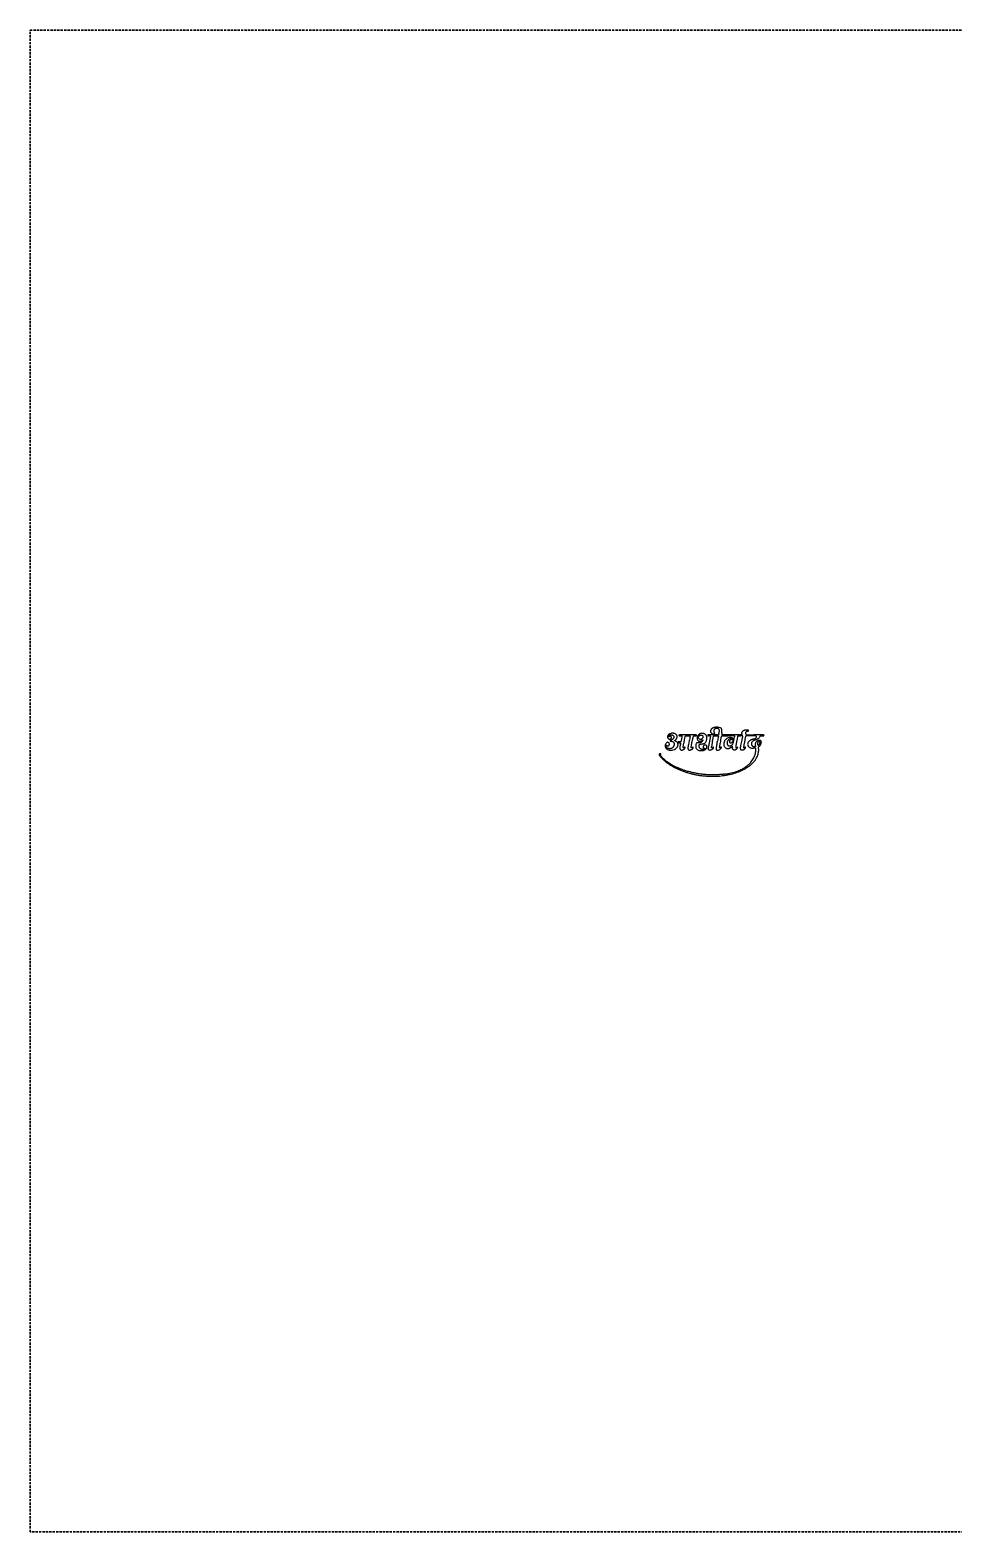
# Model space of a CAD drawing. Header units: millimetres. Extents: x 35877 to 3066687, y -650199 to -40525.
# Drawn here: x 144434.8 to 144638.4, y -179890.9 to -179560.1 of the extents above; entities that cross this region are included whole.
import ezdxf

# ---------------------------------------------------------------- set-up
doc = ezdxf.new("R2010")
doc.units = ezdxf.units.MM
doc.header["$MEASUREMENT"] = 0
doc.linetypes.add('DASHED', pattern=[0.75, 0.5, -0.25])
doc.layers.add('furniture dimensions', color=1, linetype='DASHED', lineweight=0)

msp = doc.modelspace()

# ---------------------------------------------------------------- linework, layer by layer
at = {"transparency": 33554687}
for p, q in [((144585.3549, -179716.0431), (144585.4561, -179715.5458)), ((144586.5587, -179715.3238), (144585.3678, -179715.3334)), ((144585.4561, -179715.5458), (144586.0005, -179715.5458)), ((144586.0005, -179715.5458), (144586.5449, -179715.5458)), ((144586.5449, -179715.5458), (144586.5285, -179715.6183)), ((144586.593, -179715.2175), (144586.5587, -179715.3238)), ((144587.2364, -179715.602), (144587.286, -179715.5555)), ((144587.286, -179715.5555), (144588.6942, -179715.5494)), ((144591.7456, -179715.3334), (144589.5384, -179715.3337)), ((144590.7981, -179715.593), (144590.816, -179715.5458)), ((144590.816, -179715.5458), (144591.3489, -179715.5458)), ((144591.6931, -179715.2439), (144591.7456, -179715.3334)), ((144593.0233, -179714.5295), (144593.1344, -179714.541)), ((144593.1344, -179714.541), (144593.1344, -179714.4276)), ((144595.7028, -179715.6283), (144595.7234, -179715.5466)), ((144595.7234, -179715.5466), (144596.1216, -179715.5414)), ((144596.1216, -179715.5414), (144596.5197, -179715.5362)), ((144596.5197, -179715.5362), (144596.5445, -179715.4647)), ((144573.8269, -179719.5298), (144573.7389, -179719.5076)), ((144573.818, -179719.622), (144573.8269, -179719.5298)), ((144585.0137, -179718.1819), (144585.0162, -179717.9791)), ((144585.0973, -179718.1879), (144585.0137, -179718.1819)), ((144586.7228, -179718.2159), (144586.7232, -179718.1024)), ((144586.8095, -179718.2061), (144586.7228, -179718.2159)), ((144593.6155, -179718.1772), (144593.8006, -179718.2399)), ((144593.8006, -179718.2399), (144594.2641, -179718.2413)), ((144594.6646, -179717.9463), (144594.4602, -179717.9359)), ((144594.6478, -179717.7455), (144594.6646, -179717.9463)), ((144587.138, -179724.072), (144586.7228, -179724.0876)), ((144587.3858, -179724.0485), (144587.138, -179724.072))]:
    msp.add_line(p, q, dxfattribs=at)
at = {"linetype": 'Continuous', "transparency": 33554687}
msp.add_line((144589.8916, -179718.6941), (144589.5425, -179718.4349), dxfattribs=at)
at = {"transparency": 33554687}
for points in [[(144576.1414, -179715.0056, 0.043859), (144575.8643, -179715.0897, 0.051703), (144575.622, -179715.2177, 0.058426), (144575.4392, -179715.3735, 0.108122), (144575.3405, -179715.5408, 0.061138), (144575.2994, -179715.7484, 0.087182), (144575.3183, -179715.935, 0.097584), (144575.3962, -179716.0888, 0.097339), (144575.5267, -179716.2016, 0.067265), (144575.6717, -179716.2603, 0.079761), (144575.8186, -179716.2737, 0.085565), (144575.9541, -179716.2407, 0.093625), (144576.0659, -179716.1648, 0.09954), (144576.1332, -179716.0642, 0.090008), (144576.1595, -179715.9418, 0.093227), (144576.1408, -179715.8216, 0.117473), (144576.0799, -179715.7274, 0.033862), (144576.0429, -179715.6965, 0.084561), (144576.0114, -179715.681, 0.064706), (144575.9718, -179715.6745, 0.013953), (144575.902, -179715.6742, 0.025158), (144575.8481, -179715.6783, 0.014872), (144575.7842, -179715.6882, 0.01486), (144575.7209, -179715.7019, 0.0246), (144575.6686, -179715.7177, -0.003451), (144575.6239, -179715.7332, -0.004949), (144575.5841, -179715.7464, -0.00275), (144575.5504, -179715.7569, -0.074457), (144575.5411, -179715.7583, -0.459081), (144575.5289, -179715.744, -0.012844), (144575.545, -179715.6537, -0.021077), (144575.5677, -179715.5626, -0.060928), (144575.5935, -179715.503, -0.054786), (144575.6361, -179715.4456, -0.061963), (144575.6887, -179715.4015, -0.054751), (144575.7559, -179715.3677, -0.03118), (144575.843, -179715.3414, -0.056056), (144576.0835, -179715.3126, -0.070213), (144576.306, -179715.3424, -0.077708), (144576.4934, -179715.428, -0.093936), (144576.6319, -179715.5625, -0.02658), (144576.6643, -179715.6144, -0.064741), (144576.6809, -179715.6562, -0.050576), (144576.6884, -179715.7068, -0.011398), (144576.6903, -179715.7937, -0.046606), (144576.678, -179715.9257, -0.060288), (144576.6413, -179716.0416, -0.052632), (144576.5735, -179716.1567, -0.026075), (144576.4655, -179716.2877, -0.027437), (144576.3719, -179716.3792, -0.042828), (144576.2811, -179716.446, -0.042386), (144576.1795, -179716.4967, -0.026197), (144576.053, -179716.5395, 0.014133), (144575.9757, -179716.5636, 0.044136), (144575.9259, -179716.5858, 0.058237), (144575.8887, -179716.6125, 0.041864), (144575.8539, -179716.6501, 0.30681), (144575.8516, -179716.6824, 0.176401), (144575.8828, -179716.7084, 0.048098), (144575.9684, -179716.7301, 0.00717), (144576.1447, -179716.7548, -0.018926), (144576.3381, -179716.7865, -0.050436), (144576.4716, -179716.8279, -0.069076), (144576.5679, -179716.8856, -0.07274), (144576.6429, -179716.9665, -0.033129), (144576.6998, -179717.0622, -0.048378), (144576.7356, -179717.1535, -0.045211), (144576.7546, -179717.2544, -0.024673), (144576.7605, -179717.3805, -0.037807), (144576.7471, -179717.5518, -0.04546), (144576.708, -179717.7085, -0.0426), (144576.6387, -179717.8634, -0.027569), (144576.5341, -179718.0299, -0.042948), (144576.45, -179718.1294, -0.044307), (144576.351, -179718.2119, -0.041243), (144576.2325, -179718.2803, -0.029322), (144576.0902, -179718.3375, -0.015626), (144575.9969, -179718.3656, -0.036943), (144575.9256, -179718.3791, -0.029232), (144575.8438, -179718.3837, -0.006805), (144575.7061, -179718.3814, -0.006686), (144575.5742, -179718.3756, -0.02776), (144575.4951, -179718.3666, -0.039999), (144575.4326, -179718.3508, -0.026859), (144575.3641, -179718.3233, -0.040269), (144575.2593, -179718.2638, -0.040465), (144575.1655, -179718.1884, -0.043055), (144575.0913, -179718.1048, -0.068172), (144575.045, -179718.0211, -0.054768), (144575.0232, -179717.9385, -0.024569), (144575.0119, -179717.8267, -0.02458), (144575.0117, -179717.7141, -0.054016), (144575.025, -179717.6292), (144575.0387, -179717.5786), (144575.131, -179717.6709, 0.068653), (144575.2328, -179717.748, 0.106359), (144575.3377, -179717.7804, 0.101607), (144575.4501, -179717.7674, 0.058442), (144575.5743, -179717.7098, 0.170597), (144575.686, -179717.5721, 0.108981), (144575.7123, -179717.3656, 0.103306), (144575.6489, -179717.158, 0.139196), (144575.5116, -179717.0189, 0.147793), (144575.3386, -179716.9799, 0.106555), (144575.1475, -179717.0357, 0.088008), (144574.9666, -179717.1795, 0.066598), (144574.8251, -179717.3906, 0.124081), (144574.751, -179717.7371, 0.105755), (144574.8426, -179718.1003, 0.09794), (144575.0842, -179718.4162, 0.090873), (144575.4339, -179718.6263, 0.032504), (144575.5658, -179718.6664, 0.01622), (144575.7371, -179718.7007, 0.016134), (144575.9151, -179718.7245, 0.025161), (144576.0696, -179718.7323, 0.071796), (144576.5745, -179718.6594, 0.073599), (144577.0336, -179718.4469, 0.078778), (144577.3856, -179718.1268, 0.104266), (144577.5806, -179717.7412, 0.055236), (144577.6081, -179717.5586, 0.046685), (144577.5976, -179717.3635, 0.047071), (144577.5514, -179717.1755, 0.058882), (144577.4728, -179717.0141, 0.036352), (144577.4031, -179716.921, 0.047393), (144577.326, -179716.8477, 0.037017), (144577.2223, -179716.7781, 0.013161), (144577.0648, -179716.6939), (144576.8526, -179716.5874), (144576.9453, -179716.5141, 0.028344), (144577.1064, -179716.3712, 0.032402), (144577.2427, -179716.2169, 0.035321), (144577.346, -179716.062, 0.058735), (144577.4071, -179715.9176, 0.047802), (144577.4285, -179715.8045, 0.039089), (144577.4302, -179715.6814, 0.039841), (144577.413, -179715.5625, 0.057335), (144577.3777, -179715.4622, 0.067542), (144577.29, -179715.3305, 0.047975), (144577.1602, -179715.209, 0.044742), (144576.999, -179715.1064, 0.041075), (144576.8175, -179715.0306, 0.058829), (144576.7038, -179715.008, 0.010363), (144576.4859, -179714.9954, 0.010873), (144576.2672, -179714.9921, 0.050188)], [(144578.0035, -179715.3546, 0.005281), (144577.8669, -179715.3703, 0.039592), (144577.8031, -179715.3835, 0.115186), (144577.7735, -179715.4002, 0.261565), (144577.7657, -179715.4238, 0.096887), (144577.7717, -179715.4385, 0.030148), (144577.786, -179715.4577, 0.028873), (144577.805, -179715.4777, 0.028165), (144577.8263, -179715.4955, 0.076557), (144577.8685, -179715.518, 0.051871), (144577.9218, -179715.5306, 0.023906), (144578.0078, -179715.5376, 0.003249), (144578.1883, -179715.5423, -0.003958), (144578.3336, -179715.5464, -0.01462), (144578.4251, -179715.5524, -0.014108), (144578.486, -179715.5599, -0.370719), (144578.496, -179715.5715, -0.04678), (144578.4943, -179715.5893, -0.000212), (144578.4591, -179715.7748, -0.001011), (144578.4186, -179715.9857, -0.000638), (144578.3705, -179716.2316, 0.000126), (144578.3224, -179716.4762, 0.000208), (144578.2819, -179716.683, 0.00001), (144578.2454, -179716.8696, 0.045256), (144578.245, -179716.8735, -0.394034), (144578.2431, -179716.8755, -0.002203), (144578.2152, -179716.877, -0.007425), (144578.1824, -179716.8781, -0.004463), (144578.1436, -179716.8785, 0.007501), (144578.0903, -179716.8793, 0.002168), (144578.0081, -179716.8822, 0.00218), (144577.9155, -179716.8863, 0.002324), (144577.8249, -179716.8911), (144577.6076, -179716.9036), (144577.6076, -179716.9586, 0.061305), (144577.6106, -179716.9826, 0.039097), (144577.6196, -179717.0093, 0.038892), (144577.6327, -179717.0345, 0.057234), (144577.6482, -179717.0541, 0.089896), (144577.6804, -179717.0764, 0.077817), (144577.7201, -179717.0875, 0.032246), (144577.7861, -179717.0909, 0.003539), (144577.9378, -179717.0879), (144578.187, -179717.0811), (144578.187, -179717.1321, -0.045516), (144578.1812, -179717.1956, -0.004715), (144578.1526, -179717.343, -0.005331), (144578.1124, -179717.5303, -0.002996), (144578.0597, -179717.7571, 0.022364), (144578.0227, -179717.9499, 0.018953), (144578.0006, -179718.1563, 0.01804), (144577.9945, -179718.341, 0.079074), (144578.0119, -179718.4484, 0.145773), (144578.1124, -179718.5927, 0.110426), (144578.2868, -179718.6776, 0.093412), (144578.5072, -179718.6879, 0.074691), (144578.7354, -179718.6202, 0.04479), (144578.8525, -179718.5521, 0.031285), (144578.9713, -179718.4561, 0.031776), (144579.073, -179718.3502, 0.06285), (144579.1364, -179718.2527, 0.035435), (144579.1648, -179718.1817, 0.021298), (144579.1887, -179718.0941, 0.012776), (144579.2053, -179718.0115, 0.465805), (144579.1943, -179717.9985, 0.141402), (144579.1873, -179718.0005, 0.001732), (144579.1471, -179718.026, 0.004982), (144579.1008, -179718.0563, 0.003219), (144579.0477, -179718.0922, -0.017726), (144578.9151, -179718.1764, -0.106728), (144578.8381, -179718.2018, -0.223383), (144578.7863, -179718.1838, -0.108876), (144578.7471, -179718.124, -0.085126), (144578.7349, -179718.0618, -0.034252), (144578.7388, -179717.975, -0.019226), (144578.759, -179717.843, -0.00397), (144578.8053, -179717.6122, 0.001623), (144578.8513, -179717.3885, 0.001352), (144578.8988, -179717.1504, 0.000894), (144578.9603, -179716.8349, 0.000245), (144579.056, -179716.3376, -0.001007), (144579.1641, -179715.7805, -0.031189), (144579.1997, -179715.6442, -0.143303), (144579.2429, -179715.5815, -0.112977), (144579.3173, -179715.5448, -0.060171), (144579.4066, -179715.5347, -0.001347), (144579.8391, -179715.539, -0.000346), (144580.2992, -179715.5452, -0.410096), (144580.3113, -179715.5574, -0.051959), (144580.3068, -179715.6006, -0.000158), (144580.1917, -179716.1463, -0.001051), (144580.0756, -179716.6898, -0.001364), (144579.9668, -179717.1874, 0.001092), (144579.86, -179717.675, 0.012132), (144579.8224, -179717.8708, 0.025994), (144579.8064, -179718.0117, 0.015081), (144579.8012, -179718.1819, 0.005931), (144579.8027, -179718.3147, 0.028653), (144579.8087, -179718.3899, 0.045409), (144579.8218, -179718.4464, 0.033929), (144579.846, -179718.5057, 0.074629), (144579.9163, -179718.6077, 0.099794), (144580.0076, -179718.6727, 0.092337), (144580.1226, -179718.7004, 0.055712), (144580.263, -179718.6921, 0.048625), (144580.3815, -179718.6596, 0.017793), (144580.5417, -179718.5917, 0.017838), (144580.6969, -179718.5125, 0.047329), (144580.7995, -179718.442, 0.06723), (144580.8815, -179718.3522, 0.073472), (144580.9337, -179718.2465, 0.08506), (144580.9484, -179718.1444, 0.152206), (144580.9212, -179718.0649, 0.022157), (144580.9102, -179718.0513, 0.040498), (144580.9, -179718.0413, 0.05623), (144580.8917, -179718.036, 0.378615), (144580.8874, -179718.0371, 0.014279), (144580.8838, -179718.043, 0.002026), (144580.8766, -179718.0553, 0.002306), (144580.8683, -179718.0699, 0.001963), (144580.8597, -179718.0854, -0.096243), (144580.8255, -179718.1261, -0.059446), (144580.7725, -179718.1596, -0.052443), (144580.7056, -179718.1833, -0.042063), (144580.63, -179718.1948), (144580.5334, -179718.2012), (144580.5273, -179718.1168, -0.045878), (144580.5293, -179718.021, -0.004555), (144580.557, -179717.7927, -0.006228), (144580.5926, -179717.5444, -0.008597), (144580.6312, -179717.3225, -0.003133), (144580.7415, -179716.7657, -0.005408), (144580.8412, -179716.304, -0.006255), (144580.9292, -179715.9382, -0.019658), (144581.0009, -179715.696), (144581.0515, -179715.5468), (144581.3421, -179715.5415), (144581.6328, -179715.5362), (144581.651, -179715.4726, 0.026527), (144581.6572, -179715.4456, 0.041074), (144581.6594, -179715.4218, 0.049469), (144581.6577, -179715.403, 0.153807), (144581.6517, -179715.392, 0.180919), (144581.5754, -179715.3585, 0.006511), (144581.2516, -179715.3448, 0.006654), (144580.7384, -179715.3365, 0.00109), (144579.745, -179715.336, 0.000927), (144579.1258, -179715.3381, 0.001343), (144578.5788, -179715.3425, 0.000676), (144578.1146, -179715.3481, 0.022554)], [(144582.6609, -179715.0337, 0.042066), (144582.5179, -179715.0778, 0.028451), (144582.3634, -179715.1506, 0.028592), (144582.2196, -179715.2396, 0.04545), (144582.1092, -179715.3331, 0.085958), (144581.901, -179715.6334, 0.088204), (144581.8083, -179715.9836, 0.095794), (144581.8449, -179716.3199, 0.125753), (144582.0056, -179716.5824, 0.051514), (144582.101, -179716.6577, 0.057982), (144582.2061, -179716.7084, 0.055896), (144582.3234, -179716.7349, 0.042862), (144582.4549, -179716.7381, 0.03307), (144582.5837, -179716.7216, 0.052013), (144582.6901, -179716.689, 0.044678), (144582.7984, -179716.6312, 0.017998), (144582.9353, -179716.5343, -0.002538), (144583.0391, -179716.456, -0.052935), (144583.0725, -179716.4361, -0.466483), (144583.0843, -179716.4417, -0.121616), (144583.0846, -179716.4658, -0.049567), (144583.0518, -179716.5621, -0.020004), (144582.9892, -179716.6862, -0.020088), (144582.9164, -179716.8056, -0.045924), (144582.8502, -179716.8876, -0.042921), (144582.7702, -179716.9569, -0.037321), (144582.6758, -179717.0152, -0.035825), (144582.5698, -179717.061, -0.032691), (144582.4551, -179717.0927, -0.048217), (144582.3443, -179717.1048, -0.007772), (144582.1269, -179717.1041, -0.008946), (144581.9059, -179717.0959, -0.027736), (144581.7577, -179717.0795, 0.027884), (144581.7144, -179717.0748, 0.167718), (144581.693, -179717.0809, 0.130946), (144581.6771, -179717.0998, 0.014573), (144581.6545, -179717.1518, 0.029836), (144581.5672, -179717.414, 0.032323), (144581.5144, -179717.6779, 0.035019), (144581.4993, -179717.9193, 0.066313), (144581.5265, -179718.1119, 0.063528), (144581.6209, -179718.3358, 0.07021), (144581.7661, -179718.5204, 0.066937), (144581.9631, -179718.6643, 0.05063), (144582.2104, -179718.7676, 0.018005), (144582.3067, -179718.7931, 0.028162), (144582.3913, -179718.8073, 0.02068), (144582.4937, -179718.8143, 0.005467), (144582.6577, -179718.817, 0.00951), (144582.8526, -179718.8143, 0.026936), (144582.9881, -179718.8026, 0.028787), (144583.1165, -179718.7768, 0.012202), (144583.2853, -179718.7283, 0.03773), (144583.4927, -179718.6456, 0.041356), (144583.6787, -179718.5346, 0.04468), (144583.8296, -179718.405, 0.068282), (144583.9319, -179718.2663, 0.08771), (144583.9847, -179718.109, 0.083041), (144583.9819, -179717.94, 0.084457), (144583.9246, -179717.7836, 0.095422), (144583.8205, -179717.6624, 0.087392), (144583.7379, -179717.6176, 0.055512), (144583.6307, -179717.5946, 0.0534), (144583.5159, -179717.5953, 0.063038), (144583.4104, -179717.621, 0.071252), (144583.3329, -179717.6641, 0.043546), (144583.2552, -179717.7345, 0.043523), (144583.1908, -179717.8174, 0.070694), (144583.1535, -179717.8982, 0.047434), (144583.1385, -179717.974, 0.019265), (144583.1318, -179718.0793, 0.014748), (144583.1323, -179718.1813, 0.139442), (144583.1456, -179718.2225, 0.11772), (144583.18, -179718.2544, 0.054047), (144583.2365, -179718.2786, 0.039981), (144583.3154, -179718.296, 0.018433), (144583.4202, -179718.3066), (144583.5841, -179718.3171), (144583.4822, -179718.3917, -0.026206), (144583.4333, -179718.4238, -0.013846), (144583.3695, -179718.4586, -0.013741), (144583.3022, -179718.4907, -0.020624), (144583.2416, -179718.5146, -0.015797), (144583.162, -179718.5395, -0.034263), (144583.0994, -179718.5524, -0.033035), (144583.0341, -179718.5569, -0.013713), (144582.9457, -179718.5546, -0.038548), (144582.8105, -179718.537, -0.052772), (144582.6938, -179718.4994, -0.051707), (144582.5858, -179718.4374, -0.035081), (144582.4767, -179718.3466, -0.039579), (144582.3829, -179718.2413, -0.06474), (144582.3237, -179718.1377, -0.063026), (144582.2921, -179718.0203, -0.035471), (144582.2822, -179717.8729, -0.015147), (144582.2849, -179717.7945, -0.009201), (144582.2926, -179717.702, -0.009216), (144582.3036, -179717.6104, -0.016041), (144582.3166, -179717.535), (144582.3503, -179717.3708), (144582.6874, -179717.359, 0.018476), (144582.9994, -179717.3365, 0.043763), (144583.2276, -179717.2912, 0.055696), (144583.4086, -179717.2157, 0.053906), (144583.5707, -179717.1014, 0.076309), (144583.7333, -179716.907, 0.046136), (144583.8647, -179716.6364, 0.043693), (144583.9514, -179716.3264, 0.046662), (144583.9803, -179716.0129, 0.035961), (144583.9645, -179715.7962, 0.053102), (144583.9171, -179715.6116, 0.056896), (144583.8352, -179715.4507, 0.050254), (144583.7161, -179715.3049, 0.045503), (144583.6066, -179715.2137, 0.030799), (144583.4674, -179715.1299, 0.030764), (144583.3187, -179715.0637, 0.044809), (144583.1804, -179715.0258, 0.029376), (144583.0595, -179715.0112, 0.01901), (144582.9185, -179715.008, 0.019059), (144582.7786, -179715.0155, 0.030935)], [(144582.8749, -179715.4017, -0.070621), (144582.9733, -179715.4603, -0.090328), (144583.0422, -179715.54, -0.083564), (144583.082, -179715.644, -0.051762), (144583.0946, -179715.7744, -0.093711), (144583.055, -179715.975, -0.086531), (144582.9445, -179716.1537, -0.086075), (144582.7793, -179716.2852, -0.091361), (144582.5829, -179716.3499, -0.169911), (144582.3541, -179716.3035, -0.154231), (144582.1932, -179716.1228, -0.13549), (144582.1531, -179715.8621, -0.123842), (144582.2499, -179715.6076, -0.092761), (144582.3707, -179715.489, -0.068297), (144582.5396, -179715.4065, -0.069829), (144582.7201, -179715.3739, -0.109211)], [(144595.5755, -179716.8198, -0.165578), (144595.6457, -179716.8778, -0.126809), (144595.6752, -179716.9736, -0.086433), (144595.6587, -179717.1038, -0.042244), (144595.596, -179717.2594, -0.030353), (144595.5311, -179717.3708, -0.010828), (144595.4256, -179717.5218, -0.004165), (144595.312, -179717.6742, -0.234744), (144595.2813, -179717.6895, -0.321391), (144595.2691, -179717.6807, -0.004802), (144595.2401, -179717.5926, -0.012477), (144595.2126, -179717.4978, -0.014928), (144595.1916, -179717.4073, -0.067594), (144595.1854, -179717.309, -0.024239), (144595.2023, -179717.1693, -0.024499), (144595.2331, -179717.0302, -0.057984), (144595.2726, -179716.9318, -0.055252), (144595.3322, -179716.8464, -0.124944), (144595.3967, -179716.8019, -0.124914), (144595.4746, -179716.7937, -0.055211)]]:
    msp.add_lwpolyline(points, format="xyb", close=True, dxfattribs=at)
for centre, radius, start, end in [((144584.1814, -179715.3719), 0.0236, 135.033805, 190.852737), ((144586.0731, -179715.0092), 1.9497, 190.852755, 193.240069), ((144584.1769, -179715.3673), 0.0172, 91.069492, 135.033868), ((144585.8231, -179715.068), 1.6929, 193.240144, 195.965003), ((144595.8133, -180338.662), 623.4205, 91.0376862, 91.0695427), ((144584.2315, -179715.5234), 0.0374, 195.965041, 238.282462), ((144584.221, -179715.5404), 0.0174, 238.282557, 273.810563), ((144584.1536, -179714.5285), 1.0315, 273.810591, 275.713684), ((144584.173, -179714.7232), 0.8358, 275.713604, 278.552121), ((144584.0967, -179714.2155), 1.3493, 278.552095, 280.534938), ((144584.4831, -179716.2935), 0.7643, 95.649508, 100.534952), ((144584.4688, -179716.1484), 0.6186, 89.924139, 95.649546), ((144584.4686, -179716.2808), 0.7509, 84.798913, 89.924197), ((144647.1355, -179730.0646), 63.9995, 167.434334, 168.094151), ((144585.6512, -179777.625), 62.2914, 90.681503, 91.037653), ((144584.3873, -179717.1736), 1.6474, 81.950644, 84.799014), ((144584.1312, -179718.9846), 3.4764, 80.927822, 81.950659), ((144595.6121, -179718.5802), 11.2118, 165.039743, 167.43439), ((144584.3371, -179717.6953), 2.1708, 79.472213, 80.927735), ((144584.1686, -179718.6021), 3.0931, 78.614176, 79.472234), ((144584.772, -179715.6059), 0.0368, 58.282505, 78.61415), ((144584.176, -179715.5244), 0.6256, 345.039799, 348.760031), ((144587.2128, -179714.5316), 2.4308, 177.578083, 180), ((144587.4607, -179714.5316), 2.6787, 179.999974, 182.186314), ((144585.1543, -179714.6196), 0.3706, 182.186299, 191.591046), ((144585.1822, -179714.4457), 0.3984, 168.355221, 177.578068), ((144584.437, -179715.5763), 0.3595, 348.760048, 354.393151), ((144585.0388, -179714.6433), 0.2527, 191.591018, 203.686832), ((144584.7858, -179715.5835), 0.0105, 359.366003, 58.282615), ((144585.1076, -179714.4303), 0.3222, 157.747246, 168.355197), ((144584.4755, -179715.5801), 0.3208, 354.393091, 359.366043), ((144585.5076, -179714.4377), 0.7647, 203.686815, 208.98573), ((144585.9316, -179714.7675), 1.2125, 153.789008, 157.747294), ((144585.418, -179714.4873), 0.6622, 208.985664, 228.281165), ((144585.622, -179714.6151), 0.8675, 145.442224, 153.789048), ((144585.6243, -179714.6166), 0.8703, 137.115354, 145.442265), ((144586.3482, -179836.2349), 120.9055, 90.464597, 90.681404), ((144585.3264, -179714.5901), 0.5245, 228.281105, 251.259845), ((144585.6117, -179714.605), 0.8531, 128.704486, 137.115395), ((144585.5709, -179714.554), 0.7878, 119.77569, 128.704499), ((144585.3206, -179714.6071), 0.5066, 251.259776, 274.704445), ((144585.6491, -179714.6907), 0.9453, 112.356888, 119.775704), ((144586.1264, -179715.8511), 2.2, 108.410799, 112.356943), ((144381.3959, -179674.5503), 208.1368, 348.440789, 348.500835), ((144585.3136, -179714.5223), 0.5916, 274.704372, 295.575031), ((144586.1428, -179715.9005), 2.252, 104.482371, 108.410872), ((144585.9942, -179714.4751), 0.5236, 166.724346, 185.181252), ((144586.3042, -179714.447), 0.8349, 185.181236, 193.357312), ((144585.9427, -179714.4629), 0.4707, 146.733562, 166.724313), ((144585.8541, -179714.5538), 0.3723, 193.357284, 208.309711), ((144585.7726, -179714.5977), 0.2797, 208.309621, 225.949079), ((144585.9976, -179714.4989), 0.5363, 128.177992, 146.733488), ((144585.1095, -179714.0958), 1.0645, 295.575032, 300.33219), ((144585.7852, -179714.5848), 0.2977, 225.948992, 242.782408), ((144585.8813, -179714.8881), 1.2064, 98.214482, 104.482452), ((144585.3792, -179714.5568), 0.5304, 300.332211, 308.34348), ((144585.1292, -179715.8601), 1.1364, 60.742955, 62.782402), ((144586.1791, -179714.7298), 0.8301, 114.800826, 128.177929), ((144585.3035, -179715.549), 0.7797, 58.038216, 60.74291), ((144585.4993, -179714.7086), 0.3368, 308.343472, 317.59309), ((144586.0316, -179715.929), 2.2581, 89.127302, 98.21446), ((144585.2785, -179715.5891), 0.8271, 55.923175, 58.038246), ((144585.7259, -179714.9277), 0.0285, 31.71747, 55.923222), ((144585.7338, -179714.9228), 0.0192, 317.593062, 31.717464), ((144586.333, -179715.0628), 1.1969, 110.75198, 114.800766), ((144586.0398, -179714.289), 0.3694, 101.0315, 110.751969), ((144586.059, -179714.3872), 0.4694, 92.714473, 101.031543), ((144586.1621, -179716.5622), 2.6469, 90.402299, 92.714449), ((144585.9944, -179718.3746), 4.704, 83.878762, 89.127284), ((144586.1647, -179716.9344), 3.0191, 88.33689, 90.402232), ((144586.2406, -179714.321), 0.4046, 79.246067, 88.336886), ((146540.5246, -180127.2366), 1996.8813, 168.1217746, 168.1364423), ((144586.2626, -179714.205), 0.2865, 67.820057, 79.246131), ((144586.0017, -179714.845), 0.9777, 63.238854, 67.820073), ((144901.8287, -179782.5592), 322.3286, 168.065472, 168.121851), ((144586.1857, -179714.4801), 0.5689, 42.10715, 63.238935), ((144798.3611, -179760.69), 216.575, 168.008624, 168.065461), ((144585.9653, -179718.6457), 4.9767, 79.25697, 83.878738), ((144591.8715, -179716.8318), 5.4791, 167.203904, 168.008562), ((144585.7986, -179714.9609), 0.8348, 342.099164, 346.19698), ((144586.3079, -179714.3696), 0.4042, 14.807237, 42.10716), ((144581.6592, -179713.944), 5.0973, 346.196974, 347.272523), ((144581.0453, -179713.8053), 5.7267, 347.272463, 348.363367), ((144581.2017, -179713.8375), 5.567, 348.363361, 349.477641), ((144583.4837, -179714.2614), 3.246, 349.477596, 355.716253), ((144586.0033, -179714.4501), 0.7193, 355.716253, 14.80716), ((144586.8048, -179714.2206), 0.4727, 53.254745, 79.25687), ((144564.4463, -179711.2629), 23.1648, 347.476264, 348.079931), ((144586.9288, -179714.0547), 0.2655, 21.380766, 53.254712), ((144569.5735, -179712.3452), 17.9246, 348.07992, 348.728736), ((144583.7335, -179715.1673), 3.4861, 348.728738, 350.91187), ((144587.3342, -179715.7433), 0.1604, 159.790944, 170.911798), ((144586.2801, -179714.3086), 0.9621, 9.148942, 21.380735), ((144587.4427, -179715.7832), 0.276, 152.383962, 159.790872), ((144587.4402, -179715.7819), 0.2732, 144.950542, 152.38401), ((144587.3382, -179715.7103), 0.1485, 133.219287, 144.95054), ((144585.0131, -179714.5127), 2.2454, 1.463644, 9.148939), ((144647.5042, -179715.7927), 60.2503, 179.1647, 179.438574), ((144588.3577, -179715.2132), 1.1009, 179.438576, 184.283473), ((144575.8195, -179714.7476), 11.442, 359.16463, 1.463718), ((144587.3645, -179715.2875), 0.1049, 184.283362, 206.612114), ((144587.2876, -179715.326), 0.019, 206.61208, 285.073096), ((144587.3248, -179715.464), 0.1239, 90.29029, 105.073151), ((144597.5251, -181727.9564), 2012.6421, 90.2720662, 90.2904009), ((144589.1638, -179967.1456), 251.8115, 90.10796, 90.272055), ((144589.287, -179717.4769), 1.6205, 129.059354, 141.207961), ((144589.1443, -179717.301), 1.394, 115.458687, 129.059385), ((144589.1089, -179717.2266), 1.3116, 101.407845, 115.45862), ((144589.5958, -180196.6219), 481.2882, 90.006841, 90.107911), ((144590.0654, -180033.5774), 318.0309, 90.109296, 90.247035), ((144589.4774, -179717.1149), 1.0274, 118.22795, 132.814292), ((144589.0974, -179717.1696), 1.2534, 86.870508, 101.407775), ((144589.2941, -179716.7733), 0.6397, 97.427775, 118.227973), ((144589.1073, -179716.9873), 1.0709, 70.775091, 86.870463), ((144589.2666, -179716.5627), 0.4274, 71.215953, 97.427786), ((144589.3134, -179716.4253), 0.2822, 35.453255, 71.215905), ((144589.5036, -179739.0661), 23.5191, 89.184346, 90.109324), ((144589.3092, -179716.4084), 0.4578, 40.409448, 70.775111), ((144589.3633, -179716.3624), 0.3868, 6.704761, 40.409464), ((144589.3717, -179748.332), 32.7859, 88.749639, 89.184399), ((144488.2657, -179695.4181), 103.8139, 348.314075, 348.553801), ((143979.0045, -179592.3057), 623.4091, 348.5538096, 348.5927708), ((144590.0868, -179715.5695), 0.0156, 0.000032, 88.749646), ((144589.9268, -179715.5695), 0.1756, 348.592841, 359.99994), ((144605.837, -179719.6584), 15.5787, 167.244767, 168.200914), ((144613.4525, -179721.3823), 23.3869, 166.539683, 167.244878), ((144625.0691, -179724.1626), 35.3316, 166.107003, 166.5397), ((144591.4967, -179715.8587), 0.7474, 159.183194, 166.107), ((144591.3489, -179785.5901), 70.0442, 89.731192, 90.000023), ((144592.3111, -179714.9647), 0.6838, 172.221206, 183.268893), ((144592.3277, -179714.9637), 0.7004, 183.268796, 194.213131), ((144591.9851, -179714.9201), 0.3548, 154.168776, 172.221229), ((144592.0523, -179715.0335), 0.4163, 194.21315, 210.371921), ((144592.0202, -179714.9371), 0.3938, 140.592313, 154.168802), ((144591.6678, -179717.6048), 2.0582, 86.299176, 89.731165), ((144630.7526, -179725.6403), 40.1643, 166.057319, 166.482453), ((144592.4744, -179715.3103), 0.9816, 133.729489, 140.592388), ((144638.0342, -179727.4481), 47.667, 165.72905, 166.05724), ((144592.5476, -179715.3868), 1.0875, 127.104589, 133.729573), ((144591.7784, -179715.896), 0.3459, 76.322183, 86.299093), ((144594.2882, -179716.321), 2.528, 162.946665, 165.729041), ((144591.8565, -179715.5751), 0.0155, 342.946673, 76.322147), ((144592.4119, -179715.2074), 0.8626, 119.222658, 127.104595), ((144592.5017, -179715.3679), 1.0465, 108.144267, 119.222593), ((144592.778, -179716.2111), 1.9338, 101.148325, 108.144258), ((144533.6538, -179702.4591), 60.3595, 346.641035, 346.969683), ((144592.8002, -179716.3238), 2.0487, 94.31085, 101.148332), ((144577.4022, -179712.5836), 15.4548, 346.969686, 347.874726), ((144593.0514, -179714.9345), 0.5551, 173.55875, 189.485809), ((144592.8059, -179714.9068), 0.3081, 148.811904, 173.558727), ((144593.0651, -179714.9322), 0.569, 189.485759, 205.228065), ((144580.5721, -179713.2646), 12.2126, 347.87465, 348.702227), ((144592.8852, -179714.9548), 0.4008, 130.121797, 148.811848), ((144592.2104, -179715.5897), 0.3444, 348.70221, 359.571771), ((144592.8667, -179715.0257), 0.3497, 205.228071, 227.89616), ((144592.587, -179715.5925), 0.0323, 134.367714, 179.571743), ((144592.6008, -179715.6066), 0.0521, 102.730315, 134.367759), ((144592.6677, -179715.9025), 0.3553, 93.796469, 102.730312), ((144592.9509, -179715.0327), 0.5027, 114.351623, 130.121758), ((144592.698, -179715.2124), 0.0981, 227.89616, 266.300986), ((144593.4144, -179727.1555), 11.6331, 93.077775, 93.796491), ((144592.762, -179715.8166), 1.54, 85.84225, 94.310835), ((144593.0014, -179710.5193), 4.8009, 266.301016, 268.645707), ((144592.9662, -179715.0666), 0.5399, 99.159395, 114.351654), ((144593.1928, -179723.034), 7.5057, 90.410459, 93.077801), ((144592.2326, -179723.0992), 8.8418, 84.67108, 85.842195), ((144592.9671, -179715.0721), 0.5455, 84.083111, 99.159452), ((144593.2925, -179698.2026), 17.1211, 268.645788, 269.865947), ((144593.0417, -179714.4247), 0.1296, 60.59764, 84.671028), ((144593.0827, -179714.3519), 0.0462, 8.330745, 60.597609), ((144592.5663, -179714.4276), 0.5681, 359.999978, 8.33078), ((144593.5154, -179768.0749), 52.5477, 89.776062, 90.410439), ((144595.1947, -178884.9909), 830.335, 269.8659817, 269.9409246), ((144593.4629, -179781.4944), 65.9673, 89.270413, 89.77599), ((144594.2653, -179718.484), 2.9519, 84.445413, 89.27038), ((144593.6621, -179713.8236), 2.5176, 285.291743, 287.053668), ((144594.135, -179912.7244), 197.399, 89.6494, 89.94092), ((144593.5495, -179713.4566), 2.9014, 287.053631, 288.637719), ((144593.6486, -179713.7503), 2.5915, 288.637668, 290.22909), ((144594.3503, -179715.6546), 0.562, 290.229049, 295.176115), ((144594.4071, -179717.0264), 1.4874, 77.774466, 84.445477), ((144594.2928, -179715.5322), 0.6972, 295.176138, 307.262581), ((144592.371, -179710.2013), 6.6489, 290.336963, 294.619896), ((144594.3296, -179715.5806), 0.6365, 307.26258, 320.204527), ((144594.6525, -179715.8938), 0.3285, 57.310568, 77.774544), ((144594.4232, -179715.6585), 0.5147, 320.204496, 334.543849), ((144594.7398, -179715.7577), 0.1667, 26.148892, 57.310656), ((144594.6722, -179715.7771), 0.2388, 334.543774, 0.000047), ((144594.7003, -179715.7771), 0.2107, 359.999996, 26.148944), ((144594.5643, -179714.9874), 1.3841, 294.619893, 308.335917), ((144595.1558, -179745.9144), 30.5859, 88.493404, 89.649394), ((144594.9531, -179715.4791), 0.7573, 308.335846, 328.176021), ((144594.8427, -179715.4106), 0.8872, 328.175956, 345.795822), ((144595.4913, -179733.1554), 17.8225, 87.169135, 88.49334), ((144596.3376, -179716.0417), 0.6879, 73.166704, 87.169074), ((144596.5219, -179715.4325), 0.0514, 52.60252, 73.166758), ((144595.6676, -179715.1612), 0.928, 340.913438, 343.601632), ((144596.5429, -179715.4051), 0.0169, 5.424523, 52.602588), ((144596.5075, -179715.4084), 0.0524, 343.601478, 5.42456), ((144573.5149, -179719.6003), 0.0941, 127.065503, 165.910676), ((144573.5628, -179719.6637), 0.1735, 102.485191, 127.065507), ((144573.5941, -179719.8053), 0.3186, 85.120365, 102.485266), ((144573.5583, -179720.2248), 0.7396, 75.866615, 85.120352), ((144584.7696, -179718.335), 0.5152, 175.005784, 192.402359), ((144588.6231, -179718.6717), 4.3834, 171.407175, 175.005742), ((144584.4919, -179718.3961), 0.2309, 192.402335, 221.632108), ((144593.698, -179719.4386), 9.5159, 168.738226, 171.407171), ((144584.6222, -179718.2803), 0.4052, 221.632092, 240.819723), ((144648.4, -179730.3312), 65.2919, 168.094193, 168.738196), ((144584.624, -179718.2771), 0.4088, 240.819731, 273.964924), ((144584.576, -179717.5851), 1.1025, 273.964938, 289.775901), ((144584.5593, -179717.5388), 1.1517, 289.775944, 305.297203), ((144586.9578, -179718.0027), 1.9417, 173.735814, 179.305243), ((144590.9272, -179718.4384), 5.935, 171.314324, 173.735783), ((144593.9127, -179718.8945), 8.9551, 169.31727, 171.314321), ((144585.1213, -179717.8543), 0.3345, 265.885896, 274.306647), ((144604.8546, -179720.9586), 20.09, 168.22569, 169.317281), ((144585.1367, -179718.0581), 0.1301, 274.306652, 291.352274), ((144585.1122, -179717.9956), 0.1972, 291.352296, 304.370089), ((144510.1539, -179701.2188), 76.6462, 348.22568, 348.345313), ((144328.7639, -179663.8046), 261.8546, 348.345355, 348.393254), ((144584.5042, -179717.1066), 1.2743, 304.370126, 307.649971), ((144584.9178, -179718.0451), 0.5314, 305.297231, 332.971022), ((144306.2055, -179659.1716), 284.8838, 348.393331, 348.440772), ((144586.0645, -179719.129), 1.2801, 125.390286, 127.649958), ((144585.8135, -179718.7757), 0.8467, 122.310173, 125.390208), ((144585.8502, -179718.8337), 0.9153, 119.95721, 122.31015), ((144585.1311, -179718.1539), 0.292, 332.971029, 347.481361), ((144585.4066, -179718.0641), 0.027, 90.000036, 119.95712), ((144585.4066, -179718.0579), 0.0208, 4.91075, 89.999977), ((144584.8743, -179718.0969), 0.555, 347.48128, 356.453795), ((144584.9199, -179718.0997), 0.5092, 356.453809, 4.910721), ((144588.1895, -179718.4712), 2.1874, 178.456196, 180.651703), ((144586.2164, -179718.4936), 0.2142, 180.651709, 192.73838), ((144587.9952, -179718.466), 1.9931, 172.381735, 178.456186), ((144586.1109, -179718.5175), 0.106, 192.738346, 211.946916), ((144597.898, -179719.7905), 11.9841, 170.769684, 172.381732), ((144586.2172, -179718.4512), 0.2313, 211.946933, 222.663739), ((144586.3234, -179718.3533), 0.3758, 222.663706, 268.460916), ((144600.2191, -179720.1677), 14.3356, 169.188783, 170.769663), ((144603.2915, -179720.7544), 17.4635, 167.825326, 169.18872), ((144535.7112, -179706.1742), 51.6717, 347.825229, 347.919194), ((144488.473, -179696.0638), 99.9797, 347.919201, 347.976497), ((144489.7954, -179696.3455), 98.6277, 347.976535, 348.03406), ((144541.5671, -179707.3178), 45.706, 348.034129, 348.136344), ((144586.3358, -179717.8928), 0.8365, 268.460861, 293.669459), ((144586.2668, -179717.7352), 1.0085, 293.669367, 316.343811), ((144588.385, -179718.1082), 1.6618, 172.072383, 179.797282), ((144595.7875, -179719.139), 9.1357, 169.885204, 172.072462), ((144600.354, -179719.9537), 13.7743, 168.018303, 169.885187), ((144586.7709, -179717.8643), 0.344, 276.430961, 282.575721), ((144586.7521, -179717.7799), 0.4305, 282.575693, 287.769697), ((144618.6011, -179723.8262), 32.4278, 167.033637, 168.018201), ((144586.7662, -179717.8238), 0.3844, 287.76966, 293.10385), ((144586.8719, -179718.0716), 0.115, 293.103899, 306.205757), ((144596.2569, -179730.8918), 15.7733, 126.109789, 126.205817), ((144616.9828, -179759.3038), 50.9416, 126.069785, 126.109892), ((144619.4708, -179762.7193), 55.1671, 126.030195, 126.069843), ((144586.5157, -179717.9728), 0.6644, 316.343767, 347.336785), ((144552.8615, -179708.6896), 35.0319, 347.03355, 347.476331), ((144610.0064, -179749.707), 39.0769, 125.978963, 126.0303), ((144587.2697, -179718.3885), 0.3754, 120.928821, 125.978971), ((144587.2573, -179718.3679), 0.3513, 115.62133, 120.92872), ((144587.2339, -179718.319), 0.2971, 110.212956, 115.621361), ((144587.1485, -179718.0871), 0.05, 90.000042, 110.212987), ((144587.1485, -179718.0775), 0.0404, 65.188659, 90.000038), ((144586.0278, -179717.8631), 1.1645, 347.336768, 349.681459), ((144587.1596, -179718.0536), 0.014, 10.752144, 65.188633), ((144587.1176, -179718.0615), 0.0568, 349.681481, 10.752137), ((144589.48, -179717.3671), 1.7787, 171.576471, 179.807251), ((144589.3579, -179717.3667), 1.6566, 179.807269, 190.922865), ((144588.8721, -179717.2771), 1.1642, 160.268981, 171.576401), ((144588.6789, -179717.4978), 0.9651, 190.922855, 207.582336), ((144588.8909, -179717.2839), 1.1841, 149.070624, 160.268987), ((144588.5252, -179717.5781), 0.7916, 207.582317, 226.225469), ((144589.5037, -179717.651), 1.8985, 141.207945, 149.070652), ((144588.534, -179717.5689), 0.8043, 226.225465, 244.647077), ((144588.4864, -179717.6693), 0.6932, 244.647079, 260.334183), ((144588.5356, -179717.3802), 0.9864, 260.334186, 272.376291), ((144589.0288, -179717.1112), 0.6053, 172.910665, 179.86378), ((144590.5981, -179717.1149), 2.1746, 179.863786, 182.548085), ((144590.8328, -179717.1044), 2.4096, 182.548085, 184.928754), ((144588.994, -179717.1068), 0.5702, 165.690151, 172.910696), ((144588.9071, -179717.2705), 0.4767, 184.92867, 192.840593), ((144590.1608, -179717.4045), 1.7744, 162.592092, 165.69023), ((144588.7632, -179717.3033), 0.3291, 192.840494, 202.835017), ((144589.0878, -179717.1666), 0.6813, 202.834971, 208.633899), ((144589.8317, -179717.3013), 1.4295, 156.15329, 162.592099), ((144589.1186, -179717.1498), 0.7164, 208.633927, 215.883092), ((144589.6007, -179717.1992), 1.177, 148.704191, 156.153226), ((144588.9124, -179717.2989), 0.462, 215.883188, 225.953883), ((144588.5308, -179717.2653), 1.1014, 272.376285, 283.772181), ((144588.9323, -179717.2784), 0.4906, 225.953991, 235.681324), ((144589.53, -179717.1562), 1.0943, 140.967788, 148.704133), ((144589.1635, -179716.9397), 0.9006, 235.681419, 241.854348), ((144589.4726, -179717.1096), 1.0203, 132.814348, 140.967763), ((144588.9078, -179717.4177), 0.3585, 241.854447, 250.525804), ((144588.8818, -179717.4912), 0.2805, 250.525878, 260.948352), ((144588.5124, -179717.1902), 1.1788, 283.772092, 294.602322), ((144588.9172, -179717.269), 0.5056, 260.948398, 268.19367), ((144588.9917, -179714.9075), 2.8683, 268.193684, 270.198986), ((144589.2685, -179716.8313), 0.3439, 152.391747, 179.138168), ((144589.196, -179716.8302), 0.2713, 179.138168, 209.954305), ((144589.2197, -179716.8166), 0.2987, 209.954324, 238.629031), ((144589.4674, -179716.9353), 0.5683, 134.030697, 152.391737), ((144588.9917, -179714.9071), 2.8687, 270.199025, 272.341138), ((144588.476, -179717.1107), 1.2662, 294.602241, 300.474003), ((144589.2073, -179716.8369), 0.2749, 238.629068, 278.48947), ((144589.3544, -179716.8185), 0.4057, 119.855492, 134.030699), ((144589.0912, -179717.3407), 0.433, 272.341202, 280.997684), ((144587.5301, -179715.5032), 3.1314, 300.474008, 303.459637), ((144589.451, -179716.9868), 0.5998, 109.280036, 119.855513), ((144589.115, -179717.4635), 0.3079, 280.997687, 291.817169), ((144588.8829, -179716.8838), 0.9324, 291.8172, 296.55374), ((144589.183, -179716.6741), 0.4394, 278.489571, 306.554693), ((144589.5241, -179717.1956), 0.8211, 100.341161, 109.280038), ((144587.443, -179715.3714), 3.2894, 303.459674, 306.412306), ((144589.0282, -179717.1744), 0.6075, 296.553739, 302.01162), ((144588.7198, -179716.6811), 1.1893, 302.011601, 305.313214), ((144589.6646, -179717.9657), 1.6038, 94.924962, 100.341155), ((144588.176, -179716.3652), 2.0545, 306.412307, 310.613222), ((144588.7226, -179716.685), 1.1844, 305.313224, 308.618044), ((144589.0456, -179716.4887), 0.6702, 306.554691, 328.547413), ((144589.0974, -179717.1542), 0.5839, 308.61793, 314.227442), ((144588.7707, -179716.8185), 1.0523, 314.22747, 323.98134), ((144590.4552, -179719.0232), 1.4469, 128.312549, 130.613242), ((144589.5254, -179716.3498), 0.018, 274.924984, 297.194029), ((144589.4869, -179716.2749), 0.1022, 297.19396, 303.363454), ((144601.8074, -179720.4113), 12.4231, 170.440958, 170.84612), ((144589.4757, -179716.2579), 0.1226, 303.363515, 309.347959), ((144589.1749, -179716.5238), 0.4521, 30.821687, 35.453305), ((144589.4696, -179716.2504), 0.1323, 309.34793, 315.000044), ((144619.1766, -179723.2892), 30.0291, 170.34743, 170.529631), ((144589.9773, -179718.4183), 0.676, 124.248216, 128.312581), ((144589.5397, -179716.3205), 0.0331, 315.000032, 343.867168), ((144589.4976, -179716.3313), 0.0764, 13.561933, 30.821782), ((144589.5409, -179716.3209), 0.0319, 343.867112, 13.56192), ((144644.7176, -179727.6331), 55.9368, 170.233138, 170.347501), ((144579.404, -179716.3904), 10.3373, 350.233156, 350.85447), ((144589.9936, -179718.4421), 0.7048, 121.24451, 124.248241), ((144583.8821, -179717.1113), 5.8016, 350.854454, 351.811975), ((144588.7781, -179716.3251), 0.9838, 328.547405, 345.044104), ((144588.877, -179716.8959), 0.9208, 323.981381, 334.762446), ((144575.2689, -179715.872), 14.5035, 351.811948, 352.141972), ((144589.6304, -179717.8436), 0.00476, 18.846958, 121.2444), ((144589.6085, -179717.8511), 0.0279, 352.142003, 18.847051), ((144588.5748, -179716.7534), 1.255, 334.762422, 343.767889), ((144589.0538, -179716.3988), 0.6985, 345.04411, 6.704797), ((144586.5196, -179716.1551), 3.3955, 343.767842, 348.052151), ((144499.6067, -179697.7638), 92.2329, 348.052123, 348.314079), ((144589.9201, -179718.7152), 0.0354, 101.134157, 143.621069), ((144589.9527, -179718.8285), 0.1533, 93.452794, 104.920932), ((144589.9948, -179719.5254), 0.8514, 90.230246, 93.452806), ((144589.9891, -179718.0981), 0.5758, 270.23022, 287.287693), ((144589.8099, -179717.5224), 1.1788, 287.287714, 297.268741), ((144590.4128, -179718.1516), 0.0957, 174.638893, 200.993673), ((144621.5117, -179721.07), 31.3313, 174.194797, 174.638953), ((144590.353, -179718.1746), 0.0317, 200.993538, 234.138506), ((144590.3595, -179718.1656), 0.0428, 234.138489, 260.608607), ((144600.8525, -179718.9696), 10.5656, 172.918009, 174.194775), ((144589.7994, -179717.5022), 1.2016, 297.268752, 307.182984), ((144590.3736, -179718.0802), 0.1294, 260.608709, 273.935107), ((144593.4787, -179718.0535), 3.1351, 169.762503, 172.917926), ((144590.3093, -179717.1452), 1.0666, 273.935128, 276.754397), ((144721.7296, -179741.2163), 133.4609, 169.609587, 169.762452), ((144590.3754, -179717.7033), 0.5045, 276.754376, 283.12769), ((144634.9741, -179725.3087), 45.2591, 169.267149, 169.609549), ((144590.4482, -179718.0157), 0.1838, 283.127661, 296.668751), ((144618.6526, -179722.2151), 28.6469, 168.827275, 169.267077), ((144590.1242, -179717.9303), 0.6642, 307.182976, 322.63625), ((144590.4397, -179717.9987), 0.2028, 296.668706, 309.399781), ((144608.0794, -179720.1268), 17.8694, 168.20087, 168.827226), ((144590.1244, -179717.6148), 0.6996, 309.39977, 314.462976), ((144591.1591, -179718.6691), 0.7777, 127.804541, 134.462958), ((144589.0175, -179717.0853), 2.0566, 322.636171, 323.857247), ((144589.6821, -179717.5707), 1.2337, 323.857167, 325.647738), ((144590.7129, -179718.094), 0.0498, 78.388119, 127.804612), ((144589.115, -179717.183), 1.9206, 325.647695, 326.614842), ((144590.7054, -179718.2311), 0.0159, 326.61475, 355.890744), ((144590.8011, -179718.238), 0.0801, 170.214941, 175.890646), ((144595.0566, -179718.9719), 4.3984, 169.894745, 170.214913), ((144590.7177, -179718.0707), 0.026, 1.168516, 78.38811), ((144594.0876, -179718.7992), 3.4141, 169.403552, 169.894691), ((144595.8189, -179719.1231), 5.1755, 169.044008, 169.403596), ((144590.4145, -179718.0769), 0.3293, 349.043972, 1.168581), ((144593.3409, -179718.376), 2.0217, 172.126304, 179.92171), ((144592.381, -179718.3746), 1.0618, 179.92174, 183.695586), ((144591.4425, -179718.4353), 0.1213, 183.695675, 202.316743), ((144591.4341, -179718.4387), 0.1122, 202.316758, 221.964707), ((144604.8631, -179719.9694), 13.6535, 170.223662, 172.126296), ((144591.9731, -179717.954), 0.8372, 221.964643, 226.430399), ((144591.7093, -179718.2313), 0.4543, 226.430344, 237.728162), ((144608.4671, -179720.5904), 17.3106, 168.401496, 170.223692), ((144591.6378, -179718.3444), 0.3206, 237.728124, 252.400289), ((144617.4739, -179722.4389), 26.5052, 167.077322, 168.401527), ((144591.6723, -179718.2358), 0.4345, 252.400227, 264.63042), ((144591.7557, -179717.3484), 1.3259, 264.630383, 269.954723), ((144616.6508, -179722.2501), 25.6607, 166.482547, 167.077276), ((144591.7553, -179717.8768), 0.7974, 269.954699, 283.376569), ((144591.7514, -179717.8605), 0.8142, 283.376528, 296.590545), ((144592.1079, -179718.1365), 0.0468, 175.667862, 239.323293), ((144601.1138, -179718.8188), 9.0786, 174.137679, 175.667912), ((144596.9895, -179718.3953), 4.9326, 170.956417, 174.137733), ((144592.112, -179718.1296), 0.0549, 239.323176, 251.104717), ((144592.2624, -179717.6902), 0.5193, 251.104791, 253.364005), ((144592.2789, -179717.6352), 0.5768, 253.363894, 255.749834), ((144591.7611, -179717.8798), 0.7926, 296.590548, 309.989578), ((144597.6613, -179718.5022), 5.6128, 168.068874, 170.956429), ((144592.2991, -179717.5553), 0.6592, 255.749776, 257.908388), ((144592.1934, -179718.049), 0.1542, 257.908479, 271.019247), ((144804.9842, -179762.3096), 217.5135, 167.984097, 168.068895), ((144592.1946, -179718.1205), 0.0828, 271.019283, 291.903125), ((144592.1704, -179718.0601), 0.1479, 291.903156, 306.323548), ((144605.5307, -179719.8565), 13.592, 167.343384, 167.984178), ((144591.6801, -179717.3932), 0.9756, 306.32361, 309.9027), ((144606.002, -179719.9624), 14.0751, 166.71909, 167.343384), ((144591.8161, -179717.9454), 0.707, 309.98955, 324.588218), ((144830.399, -179772.9291), 244.6384, 166.641071, 166.718993), ((144593.1252, -179719.1214), 1.2771, 126.131821, 129.902689), ((144592.6402, -179718.4571), 0.4546, 117.982451, 126.131746), ((144592.0333, -179718.0998), 0.4405, 324.588184, 336.137248), ((144592.5419, -179718.2721), 0.2452, 107.37287, 117.982421), ((144591.5397, -179717.8815), 0.9802, 336.13724, 342.488799), ((144592.4752, -179718.0589), 0.0218, 45.000032, 107.372813), ((144591.3098, -179717.809), 1.2213, 342.488776, 347.226462), ((144592.4636, -179718.0705), 0.0383, 347.226407, 45.000023), ((144593.6227, -179717.4273), 0.6736, 178.713769, 204.540764), ((144593.7753, -179717.4308), 0.8263, 156.553214, 178.713736), ((144593.6068, -179717.4346), 0.6562, 204.540778, 219.646783), ((144593.9874, -179717.5228), 1.0575, 137.274456, 156.553117), ((144593.7496, -179717.3163), 0.8416, 219.646809, 232.181156), ((144594.3858, -179717.8907), 1.5998, 123.136823, 137.274358), ((144593.8728, -179717.1575), 1.0426, 232.18116, 243.357574), ((144594.1427, -179716.6196), 1.6444, 243.357552, 251.301523), ((144594.5041, -179718.072), 1.8163, 118.957167, 123.136775), ((144594.1919, -179717.5076), 1.1713, 113.151093, 118.957122), ((144594.2815, -179717.7173), 1.3993, 107.922674, 113.151038), ((144596.5497, -179717.333), 2.7678, 177.587025, 179.783449), ((144596.6824, -179717.3335), 2.9004, 179.783437, 181.782321), ((144594.2766, -179717.4084), 0.4934, 181.782355, 189.19247), ((144594.2437, -179717.2358), 0.4596, 169.302059, 177.587085), ((144594.0625, -179717.443), 0.2765, 189.192484, 199.814156), ((144594.1165, -179717.2118), 0.3302, 159.036278, 169.302082), ((144594.1636, -179717.4066), 0.3841, 199.814229, 208.117565), ((144594.6688, -179717.4234), 0.9216, 154.263834, 159.036341), ((144594.3387, -179717.313), 0.5826, 208.117592, 218.123552), ((144594.4593, -179717.3224), 0.6891, 142.501971, 154.263854), ((144594.9415, -179719.7581), 3.5442, 105.310808, 107.922694), ((144594.368, -179717.29), 0.6198, 218.12355, 227.675409), ((144594.7493, -179717.5449), 1.0546, 133.951426, 142.501946), ((144594.3979, -179717.2572), 0.6642, 227.675465, 236.887787), ((144742.5281, -180258.8428), 562.4665, 105.30374, 105.310845), ((144594.7861, -179717.5832), 1.1077, 125.587609, 133.95137), ((144594.4705, -179717.1458), 0.7972, 236.887835, 244.922452), ((144984.6863, -181143.7999), 1479.9575, 105.3002748, 105.3037125), ((144594.5244, -179717.0308), 0.9242, 244.922403, 249.871301), ((144594.6732, -179717.4253), 0.9136, 115.924255, 125.587531), ((144999.882, -181199.35), 1537.5485, 105.2967843, 105.3002221), ((144594.3632, -179717.4705), 0.4559, 249.871303, 258.267793), ((144838.1727, -180608.1116), 924.5943, 105.2917167, 105.2967588), ((144594.0456, -179786.3979), 68.1569, 89.665538, 89.81634), ((144594.4027, -179717.2803), 0.6501, 258.267806, 264.987362), ((144595.0502, -179718.2009), 1.776, 113.314133, 115.924187), ((144594.6201, -179714.8022), 3.1378, 264.987347, 267.078355), ((144597.1216, -179723.0074), 7.0098, 112.3736, 113.314163), ((144594.2208, -179756.3923), 38.1508, 89.432718, 89.665568), ((144597.404, -179723.6933), 7.7516, 111.441363, 112.373675), ((144590.1507, -179718.3723), 4.6278, 340.302324, 353.328112), ((144596.8308, -179722.234), 6.1837, 110.336947, 111.441372), ((144593.5093, -179828.2561), 110.0181, 89.362594, 89.432724), ((144596.0491, -179717.4504), 1.4172, 175.632861, 182.361577), ((144600.2601, -179717.2767), 5.6319, 182.361539, 184.774289), ((144595.4387, -179717.4038), 0.8051, 166.290788, 175.632844), ((144595.2585, -179717.3598), 0.6196, 154.922468, 166.290701), ((144595.4154, -179717.4332), 0.7928, 136.913741, 154.922463), ((144594.7316, -179718.3919), 0.1471, 82.117539, 89.362582), ((144590.3095, -179718.3909), 4.4679, 353.32812, 356.260358), ((144594.7481, -179718.2723), 0.0264, 1.206818, 82.117545), ((144591.034, -179718.4382), 3.7419, 356.260433, 359.609706), ((144587.888, -179718.4168), 6.888, 359.609684, 1.206835), ((144595.6024, -179717.6082), 1.0489, 122.313731, 136.913769), ((144595.606, -179717.6138), 1.0555, 107.759341, 122.313728), ((144591.6206, -179718.5878), 3.7688, 344.619133, 350.916645), ((144595.5332, -179717.3864), 0.8168, 90.120953, 107.759273), ((144595.3854, -179718.0055), 0.054, 170.001585, 200.816821), ((144595.3879, -179718.006), 0.0566, 140.246661, 170.001637), ((144594.9466, -179718.1724), 0.4154, 6.155523, 20.816732), ((144591.3929, -179718.5514), 3.9995, 350.916718, 356.939868), ((144595.5238, -179718.1189), 0.2333, 128.41971, 140.246737), ((144589.6745, -179718.7409), 5.7181, 3.999106, 6.155426), ((144590.3518, -179718.6936), 5.0392, 1.380275, 3.999036), ((144597.9553, -179721.1846), 4.1462, 126.965884, 128.419802), ((144592.9023, -179718.6321), 2.4879, 356.939907, 1.380233), ((144594.4229, -179716.4911), 1.7281, 306.96597, 314.015252), ((144595.5327, -179717.1533), 0.5837, 66.546245, 90.120859), ((144594.8449, -179716.9279), 1.1207, 314.015307, 323.766889), ((144594.8772, -179716.9516), 1.0807, 323.766952, 333.719843), ((144595.6345, -179716.9187), 0.3279, 30.260655, 66.546228), ((144594.505, -179716.7678), 1.4958, 333.719891, 341.520791), ((144595.5701, -179716.9562), 0.4024, 358.308802, 30.260742), ((144595.0203, -179716.94), 0.9525, 341.520793, 358.308846), ((144573.6853, -179719.6431), 0.2697, 165.91075, 213.513152), ((144576.8002, -179717.5803), 4.0058, 213.513161, 220.156693), ((144573.6918, -179719.9138), 0.00368, 152.849556, 235.66309), ((144574.9874, -179720.5782), 1.4598, 151.614699, 152.849526), ((144572.9112, -179721.0564), 1.3801, 50.546055, 55.663093), ((144574.4173, -179720.2701), 0.8118, 148.932001, 151.614696), ((144575.0861, -179720.6731), 1.5925, 147.311729, 148.932027), ((144577.8949, -179716.6567), 5.438, 220.15665, 226.532483), ((144573.2613, -179719.5021), 0.5756, 327.311738, 332.873607), ((144573.3492, -179719.5472), 0.4769, 332.873554, 339.278242), ((144572.1522, -179721.9786), 2.5745, 47.337293, 50.546105), ((144573.3995, -179719.5662), 0.4231, 339.278272, 346.07637), ((144573.5022, -179719.5916), 0.3173, 346.076465, 354.511406), ((144571.0445, -179723.1806), 4.209, 44.876462, 47.337335), ((144565.019, -179729.1802), 12.7121, 43.797035, 44.876479), ((144581.5632, -179712.7867), 10.7704, 226.532526, 230.356091), ((144580.555, -179714.2833), 8.812, 223.797059, 225.542026), ((144576.4681, -179718.4482), 2.9767, 225.542046, 229.461841), ((144577.433, -179717.32), 4.4613, 229.461857, 232.464901), ((144581.7227, -179712.5942), 11.0204, 230.3561, 234.9041), ((144595.5523, -179693.7364), 34.2018, 232.464874, 233.134087), ((144599.4795, -179688.4995), 40.7476, 233.134097, 233.773975), ((144583.1137, -179710.6146), 13.4398, 234.904022, 238.823129), ((144579.0769, -179716.3494), 6.224, 233.774031, 236.337796), ((144578.4367, -179717.3108), 5.0689, 236.337782, 239.275978), ((144586.3601, -179703.979), 20.5775, 239.275871, 240.313147), ((144583.4963, -179709.9825), 14.1786, 238.823053, 242.641578), ((144589.663, -179698.1853), 27.2465, 240.313102, 241.19912), ((144584.0326, -179708.4266), 15.5596, 241.199175, 242.546986), ((144582.1484, -179712.0535), 11.4725, 242.547053, 244.104557), ((144583.6744, -179709.6382), 14.5663, 242.641585, 246.383583), ((144579.364, -179717.7888), 5.097, 244.104624, 246.961015), ((144582.7421, -179709.8455), 13.7288, 246.961054, 247.875032), ((144579.3798, -179718.1155), 4.8014, 247.875058, 249.876234), ((144580.6608, -179714.6195), 8.5247, 249.87628, 250.769173), ((144580.1061, -179717.3806), 5.748, 246.921527, 253.535505), ((144586.4984, -179712.7462), 11.3949, 295.777383, 297.352763), ((144588.7222, -179717.0449), 6.555, 297.352772, 299.73619), ((144588.9567, -179717.4556), 6.0821, 299.736254, 302.222335), ((144587.7215, -179715.4958), 8.3987, 302.222366, 304.174271), ((144586.8817, -179712.7352), 11.4746, 297.769837, 301.062513), ((144588.6022, -179716.793), 6.8308, 304.174244, 314.092821), ((144588.8992, -179716.0847), 7.5643, 301.062513, 305.561946), ((144591.3609, -179719.5279), 3.3317, 305.561925, 308.797317), ((144589.9592, -179718.1936), 4.8806, 314.092743, 326.853748), ((144591.4305, -179719.6146), 3.2205, 308.797353, 312.116151), ((144589.7802, -179717.7891), 5.6814, 312.116159, 314.475515), ((144574.167, -179701.8874), 27.9667, 314.47551, 315.199268), ((144579.9536, -179707.634), 19.8115, 315.199317, 316.737571), ((144590.3324, -179718.4373), 4.4348, 326.853732, 340.302324), ((144591.7557, -179718.7411), 3.6048, 316.737606, 322.169375), ((144592.7185, -179719.4887), 2.3858, 322.169351, 329.220465), ((144590.658, -179718.2614), 4.7841, 329.220482, 333.41017), ((144590.3859, -179718.1252), 5.0884, 333.410191, 338.498137), ((144591.4203, -179718.5327), 3.9766, 338.498136, 344.619078), ((144583.466, -179710.1149), 14.046, 246.383586, 248.880437), ((144585.5592, -179704.6958), 19.8554, 248.880431, 250.806669), ((144580.6556, -179718.4079), 4.9861, 244.091778, 251.468542), ((144585.5156, -179704.8208), 19.723, 250.806726, 252.738236), ((144580.7545, -179718.1266), 5.2842, 251.421357, 255.080413), ((144596.1704, -179660.2689), 65.1604, 255.080384, 256.047072), ((144583.6522, -179710.8178), 13.4431, 252.73824, 255.312546), ((144390.8274, -180446.4788), 747.0689, 75.3059097, 75.312556), ((144305.3574, -180772.4121), 1084.0223, 75.3009199, 75.3059619), ((144321.5662, -180710.6269), 1020.1464, 75.2959227, 75.3009647), ((144585.761, -179702.1657), 21.9899, 256.047045, 258.220094), ((144494.7349, -180050.7377), 337.914, 75.284432, 75.295892), ((144582.038, -179718.3259), 5.7712, 255.284382, 257.289912), ((144585.9744, -179700.8734), 23.6621, 257.289836, 257.992739), ((144587.3163, -179694.5644), 30.1122, 257.992656, 258.642846), ((144584.7048, -179707.2301), 16.8165, 258.220075, 260.766653), ((144589.5812, -179683.2881), 41.6137, 258.642838, 259.152998), ((144584.279, -179710.96), 13.4384, 259.152998, 262.529079), ((144585.8028, -179700.4758), 23.6595, 260.766592, 262.738206), ((144585.4013, -179702.4016), 22.0701, 262.529106, 264.857297), ((144583.7844, -179716.3161), 7.6911, 262.738122, 264.653819), ((144586.9567, -179682.4174), 41.7379, 264.653764, 265.201281), ((144585.4743, -179701.5895), 22.8855, 264.857362, 267.152325), ((144586.9283, -179682.7562), 41.398, 265.201247, 265.776954), ((144585.1484, -179706.8606), 17.2279, 265.776922, 266.885243), ((144585.0024, -179709.5434), 14.5411, 266.885262, 268.856876), ((144585.1906, -179707.2937), 17.1742, 267.152376, 269.998454), ((144586.2118, -179648.9314), 75.1651, 268.856911, 269.440639), ((144585.1906, -179706.1422), 18.3257, 269.998501, 274.82301), ((144586.2197, -179648.127), 75.9697, 269.440625, 270.016102), ((144586.2374, -179711.1021), 12.9946, 270.016075, 272.141), ((144585.2874, -179707.2892), 17.1747, 274.823015, 279.888054), ((144587.4081, -179723.9039), 0.1464, 261.266825, 272.63826), ((144587.397, -179723.6648), 0.3857, 272.638203, 278.154034), ((144587.3929, -179723.6356), 0.4152, 278.153933, 283.56188), ((144587.4234, -179723.7622), 0.285, 283.561839, 290.731785), ((144587.6116, -179724.2594), 0.2467, 100.001983, 110.731824), ((144587.9439, -179726.1435), 2.1598, 97.827411, 100.002064), ((144587.978, -179726.3914), 2.4101, 95.551079, 97.82748), ((144588.0048, -179726.6669), 2.6869, 93.453043, 95.551156), ((144587.5535, -179719.1879), 4.8057, 273.45311, 277.14768), ((144587.2467, -179716.742), 7.2708, 277.147731, 279.856778), ((144585.4866, -179708.4323), 16.0143, 279.888058, 285.129478), ((144586.8124, -179714.2424), 9.8078, 279.856769, 282.172585), ((144584.7757, -179704.8004), 19.467, 282.172581, 283.559122), ((144584.5918, -179704.0377), 20.2515, 283.559172, 285.437973), ((144586.3281, -179711.5444), 12.7905, 285.129511, 291.333128), ((144587.4575, -179714.4149), 9.486, 285.437995, 288.750835), ((144588.0094, -179716.0407), 7.769, 288.750887, 292.459663), ((144587.5339, -179714.8904), 9.0138, 292.459735, 295.777388), ((144586.6153, -179712.28), 12.0008, 291.333135, 294.593504), ((144586.4383, -179711.8932), 12.4262, 294.593502, 297.769777)]:
    msp.add_arc(centre, radius, start, end, dxfattribs=at)
at = {"layer": 'furniture dimensions', "lineweight": 30, "transparency": 33554687}
msp.add_lwpolyline([(144434.8233, -179560.0595), (145375.5602, -179560.0595), (145375.5602, -179890.9495), (144434.8233, -179890.9495)], close=True, dxfattribs=at)

doc.saveas('drawing.dxf')
